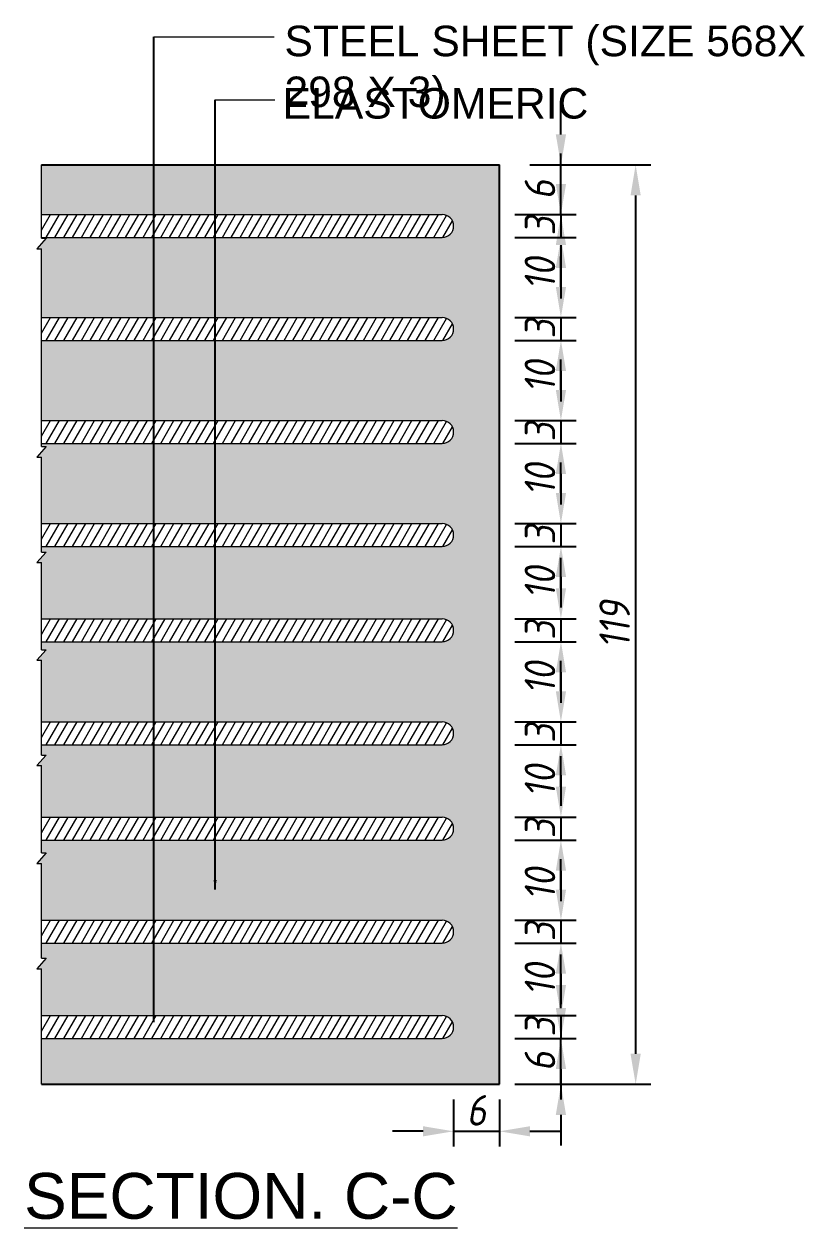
# Model space of a CAD drawing. Header units: millimetres. Extents: x 1231188 to 3899118, y -5478610 to -489530.
# Drawn here: x 3875687.7 to 3875790, y -2822742.9 to -2822585.1 of the extents above; entities that cross this region are included whole.
import ezdxf

# ---------------------------------------------------------------- set-up
doc = ezdxf.new("R2010")
doc.units = ezdxf.units.MM
doc.header["$LTSCALE"] = 25
doc.header["$MEASUREMENT"] = 0
doc.header["$PDMODE"] = 3
doc.layers.get('Defpoints').update_dxf_attribs({"color": 230, "lineweight": 9})
doc.layers.add('Bearing  peat', color=6, linetype='Continuous')
for name, color, linetype, lineweight in [('DIM', 8, 'Continuous', 13), ('Dimision', 5, 'Continuous', 13), ('Girder Line', 42, 'Continuous', 15), ('Hatching', 253, 'Continuous', 5), ('text', 7, 'Continuous', 18)]:
    doc.layers.add(name, color=color, linetype=linetype, lineweight=lineweight)
doc.styles.add('DIM', font='isocp3.shx', dxfattribs={"oblique": 10})
doc.styles.get("Standard").update_dxf_attribs({"font": 'swissl.ttf'})
doc.dimstyles.new('dim_2', dxfattribs={"dimtxt": 4, "dimasz": 4, "dimexe": 2, "dimexo": 2, "dimgap": 0.75, "dimtad": 1, "dimdec": 0, "dimzin": 0, "dimdsep": 46, "dimtxsty": 'DIM', "dimcen": 2, "dimclrd": 5, "dimclre": 5, "dimclrt": 7, "dimadec": 0, "dimazin": 0, "dimtfac": 1, "dimtdec": 0, "dimtmove": 0, "dimatfit": 3, "dimfxl": 1, "dimtolj": 1, "dimtzin": 0, "dimarcsym": 0})
doc.dimstyles.new('ISO-25', dxfattribs={"dimtxt": 200, "dimasz": 150, "dimexe": 120, "dimexo": 100, "dimgap": 80, "dimtad": 1, "dimdec": 0, "dimtxsty": 'Standard', "dimcen": 100, "dimclrd": 5, "dimclre": 5, "dimclrt": 2, "dimazin": 0, "dimtfac": 1, "dimtdec": 0, "dimtmove": 0, "dimatfit": 3, "dimfxl": 1, "dimarcsym": 0})

# ---------------------------------------------------------------- blocks, each defined once
blk = doc.blocks.new('*D299')
at = {"layer": 'Defpoints', "color": 0, "linetype": 'Continuous', "lineweight": -2, "transparency": 16777216}
for p in [(3875743.97, -2822724.08), (3875749.97, -2822724.08), (3875749.97, -2822730.24)]:
    blk.add_point(p, dxfattribs=at)
at = {"layer": 'DIM', "color": 5, "linetype": 'Continuous', "lineweight": -2, "transparency": 16777216}
for p, q in [((3875743.97, -2822726.08), (3875743.97, -2822732.24)), ((3875749.97, -2822726.08), (3875749.97, -2822732.24)), ((3875739.97, -2822730.24), (3875735.97, -2822730.24)), ((3875743.97, -2822730.24), (3875749.97, -2822730.24)), ((3875753.97, -2822730.24), (3875757.97, -2822730.24))]:
    blk.add_line(p, q, dxfattribs=at)
for points in [[(3875739.97, -2822729.57), (3875739.97, -2822730.9), (3875743.97, -2822730.24)], [(3875753.97, -2822729.57), (3875753.97, -2822730.9), (3875749.97, -2822730.24)]]:
    blk.add_solid(points, dxfattribs=at)
at = {"layer": 'DIM', "color": 7, "linetype": 'Continuous', "transparency": 16777216, "insert": (3875746.97, -2822727.49), "char_height": 4, "attachment_point": 5, "style": 'DIM'}
blk.add_mtext('\\A1;6', dxfattribs=at)
blk = doc.blocks.new('*D300')
at = {"layer": 'Defpoints', "color": 0, "linetype": 'Continuous', "lineweight": -2, "transparency": 16777216}
for p in [(3875750, -2822715.08), (3875749.98, -2822718.08), (3875758.03, -2822718.08)]:
    blk.add_point(p, dxfattribs=at)
at = {"layer": 'DIM', "color": 5, "linetype": 'Continuous', "lineweight": -2, "transparency": 16777216}
for p, q in [((3875758.03, -2822711.08), (3875758.03, -2822707.08)), ((3875752, -2822715.08), (3875760.03, -2822715.08)), ((3875758.03, -2822715.08), (3875758.03, -2822718.08)), ((3875751.98, -2822718.08), (3875760.03, -2822718.08)), ((3875758.03, -2822722.08), (3875758.03, -2822726.08))]:
    blk.add_line(p, q, dxfattribs=at)
for points in [[(3875757.36, -2822711.08), (3875758.7, -2822711.08), (3875758.03, -2822715.08)], [(3875757.36, -2822722.08), (3875758.7, -2822722.08), (3875758.03, -2822718.08)]]:
    blk.add_solid(points, dxfattribs=at)
at = {"layer": 'DIM', "color": 7, "linetype": 'Continuous', "transparency": 16777216, "insert": (3875755.28, -2822716.58), "char_height": 4, "attachment_point": 5, "rotation": 90, "style": 'DIM'}
blk.add_mtext('\\A1;3', dxfattribs=at)
blk = doc.blocks.new('*D301')
at = {"layer": 'Defpoints', "color": 0, "linetype": 'Continuous', "lineweight": -2, "transparency": 16777216}
for p in [(3875750, -2822705.58), (3875750, -2822715.08), (3875758.03, -2822715.08)]:
    blk.add_point(p, dxfattribs=at)
at = {"layer": 'DIM', "color": 5, "linetype": 'Continuous', "lineweight": -2, "transparency": 16777216}
for p, q in [((3875752, -2822705.58), (3875760.03, -2822705.58)), ((3875758.03, -2822709.58), (3875758.03, -2822711.08)), ((3875752, -2822715.08), (3875760.03, -2822715.08))]:
    blk.add_line(p, q, dxfattribs=at)
for points in [[(3875757.36, -2822709.58), (3875758.7, -2822709.58), (3875758.03, -2822705.58)], [(3875757.36, -2822711.08), (3875758.7, -2822711.08), (3875758.03, -2822715.08)]]:
    blk.add_solid(points, dxfattribs=at)
at = {"layer": 'DIM', "color": 7, "linetype": 'Continuous', "transparency": 16777216, "insert": (3875755.28, -2822710.33), "char_height": 4, "attachment_point": 5, "rotation": 90, "style": 'DIM'}
blk.add_mtext('\\A1;10', dxfattribs=at)
blk = doc.blocks.new('*D302')
at = {"layer": 'Defpoints', "color": 0, "linetype": 'Continuous', "lineweight": -2, "transparency": 16777216}
for p in [(3875749.98, -2822702.58), (3875750, -2822705.58), (3875758.03, -2822705.58)]:
    blk.add_point(p, dxfattribs=at)
at = {"layer": 'DIM', "color": 5, "linetype": 'Continuous', "lineweight": -2, "transparency": 16777216}
for p, q in [((3875758.03, -2822698.58), (3875758.03, -2822694.58)), ((3875751.98, -2822702.58), (3875760.03, -2822702.58)), ((3875758.03, -2822702.58), (3875758.03, -2822705.58)), ((3875752, -2822705.58), (3875760.03, -2822705.58)), ((3875758.03, -2822709.58), (3875758.03, -2822713.58))]:
    blk.add_line(p, q, dxfattribs=at)
for points in [[(3875757.36, -2822698.58), (3875758.7, -2822698.58), (3875758.03, -2822702.58)], [(3875757.36, -2822709.58), (3875758.7, -2822709.58), (3875758.03, -2822705.58)]]:
    blk.add_solid(points, dxfattribs=at)
at = {"layer": 'DIM', "color": 7, "linetype": 'Continuous', "transparency": 16777216, "insert": (3875755.28, -2822704.08), "char_height": 4, "attachment_point": 5, "rotation": 90, "style": 'DIM'}
blk.add_mtext('\\A1;3', dxfattribs=at)
blk = doc.blocks.new('*D303')
at = {"layer": 'Defpoints', "color": 0, "linetype": 'Continuous', "lineweight": -2, "transparency": 16777216}
for p in [(3875749.98, -2822689.08), (3875749.98, -2822692.08), (3875758.03, -2822692.08)]:
    blk.add_point(p, dxfattribs=at)
at = {"layer": 'DIM', "color": 5, "linetype": 'Continuous', "lineweight": -2, "transparency": 16777216}
for p, q in [((3875758.03, -2822685.08), (3875758.03, -2822681.08)), ((3875751.98, -2822689.08), (3875760.03, -2822689.08)), ((3875758.03, -2822689.08), (3875758.03, -2822692.08)), ((3875751.98, -2822692.08), (3875760.03, -2822692.08)), ((3875758.03, -2822696.08), (3875758.03, -2822700.08))]:
    blk.add_line(p, q, dxfattribs=at)
for points in [[(3875757.36, -2822685.08), (3875758.7, -2822685.08), (3875758.03, -2822689.08)], [(3875757.36, -2822696.08), (3875758.7, -2822696.08), (3875758.03, -2822692.08)]]:
    blk.add_solid(points, dxfattribs=at)
at = {"layer": 'DIM', "color": 7, "linetype": 'Continuous', "transparency": 16777216, "insert": (3875755.28, -2822690.58), "char_height": 4, "attachment_point": 5, "rotation": 90, "style": 'DIM'}
blk.add_mtext('\\A1;3', dxfattribs=at)
blk = doc.blocks.new('*D309')
at = {"layer": 'Defpoints', "color": 0, "linetype": 'Continuous', "lineweight": -2, "transparency": 16777216}
for p in [(3875749.98, -2822692.08), (3875758.03, -2822692.08), (3875749.98, -2822702.58)]:
    blk.add_point(p, dxfattribs=at)
at = {"layer": 'DIM', "color": 5, "linetype": 'Continuous', "lineweight": -2, "transparency": 16777216}
for p, q in [((3875751.98, -2822692.08), (3875760.03, -2822692.08)), ((3875758.03, -2822698.58), (3875758.03, -2822696.08)), ((3875751.98, -2822702.58), (3875760.03, -2822702.58))]:
    blk.add_line(p, q, dxfattribs=at)
for points in [[(3875757.36, -2822696.08), (3875758.7, -2822696.08), (3875758.03, -2822692.08)], [(3875757.36, -2822698.58), (3875758.7, -2822698.58), (3875758.03, -2822702.58)]]:
    blk.add_solid(points, dxfattribs=at)
at = {"layer": 'DIM', "color": 7, "linetype": 'Continuous', "transparency": 16777216, "insert": (3875755.28, -2822697.83), "char_height": 4, "attachment_point": 5, "rotation": 90, "style": 'DIM'}
blk.add_mtext('\\A1;10', dxfattribs=at)
blk = doc.blocks.new('*D311')
at = {"layer": 'Defpoints', "color": 0, "linetype": 'Continuous', "lineweight": -2, "transparency": 16777216}
for p in [(3875751.97, -2822603.58), (3875758.03, -2822603.58), (3875751.97, -2822610.08)]:
    blk.add_point(p, dxfattribs=at)
at = {"layer": 'DIM', "color": 5, "linetype": 'Continuous', "lineweight": -2, "transparency": 16777216}
for p, q in [((3875758.03, -2822599.58), (3875758.03, -2822595.58)), ((3875753.97, -2822603.58), (3875760.03, -2822603.58)), ((3875758.03, -2822610.08), (3875758.03, -2822603.58)), ((3875753.97, -2822610.08), (3875760.03, -2822610.08)), ((3875758.03, -2822614.08), (3875758.03, -2822618.08))]:
    blk.add_line(p, q, dxfattribs=at)
for points in [[(3875757.36, -2822599.58), (3875758.7, -2822599.58), (3875758.03, -2822603.58)], [(3875757.36, -2822614.08), (3875758.7, -2822614.08), (3875758.03, -2822610.08)]]:
    blk.add_solid(points, dxfattribs=at)
at = {"layer": 'DIM', "color": 7, "linetype": 'Continuous', "transparency": 16777216, "insert": (3875755.28, -2822606.83), "char_height": 4, "attachment_point": 5, "rotation": 90, "style": 'DIM'}
blk.add_mtext('\\A1;6', dxfattribs=at)
blk = doc.blocks.new('*D312')
at = {"layer": 'Defpoints', "color": 0, "linetype": 'Continuous', "lineweight": -2, "transparency": 16777216}
for p in [(3875749.98, -2822718.08), (3875758.03, -2822718.08), (3875749.97, -2822724.08)]:
    blk.add_point(p, dxfattribs=at)
at = {"layer": 'DIM', "color": 5, "linetype": 'Continuous', "lineweight": -2, "transparency": 16777216}
for p, q in [((3875758.03, -2822714.08), (3875758.03, -2822710.08)), ((3875751.98, -2822718.08), (3875760.03, -2822718.08)), ((3875758.03, -2822724.08), (3875758.03, -2822718.08)), ((3875751.97, -2822724.08), (3875760.03, -2822724.08)), ((3875758.03, -2822728.08), (3875758.03, -2822732.08))]:
    blk.add_line(p, q, dxfattribs=at)
for points in [[(3875757.36, -2822714.08), (3875758.7, -2822714.08), (3875758.03, -2822718.08)], [(3875757.36, -2822728.08), (3875758.7, -2822728.08), (3875758.03, -2822724.08)]]:
    blk.add_solid(points, dxfattribs=at)
at = {"layer": 'DIM', "color": 7, "linetype": 'Continuous', "transparency": 16777216, "insert": (3875755.28, -2822721.08), "char_height": 4, "attachment_point": 5, "rotation": 90, "style": 'DIM'}
blk.add_mtext('\\A1;6', dxfattribs=at)
blk = doc.blocks.new('*D313')
at = {"layer": 'Defpoints', "color": 0, "linetype": 'Continuous', "lineweight": -2, "transparency": 16777216}
for p in [(3875750, -2822679.58), (3875750, -2822689.08), (3875758.03, -2822689.08)]:
    blk.add_point(p, dxfattribs=at)
at = {"layer": 'DIM', "color": 5, "linetype": 'Continuous', "lineweight": -2, "transparency": 16777216}
for p, q in [((3875752, -2822679.58), (3875760.03, -2822679.58)), ((3875758.03, -2822683.58), (3875758.03, -2822685.08)), ((3875752, -2822689.08), (3875760.03, -2822689.08))]:
    blk.add_line(p, q, dxfattribs=at)
for points in [[(3875757.36, -2822683.58), (3875758.7, -2822683.58), (3875758.03, -2822679.58)], [(3875757.36, -2822685.08), (3875758.7, -2822685.08), (3875758.03, -2822689.08)]]:
    blk.add_solid(points, dxfattribs=at)
at = {"layer": 'DIM', "color": 7, "linetype": 'Continuous', "transparency": 16777216, "insert": (3875755.28, -2822684.33), "char_height": 4, "attachment_point": 5, "rotation": 90, "style": 'DIM'}
blk.add_mtext('\\A1;10', dxfattribs=at)
blk = doc.blocks.new('*D314')
at = {"layer": 'Defpoints', "color": 0, "linetype": 'Continuous', "lineweight": -2, "transparency": 16777216}
for p in [(3875749.98, -2822676.57), (3875750, -2822679.58), (3875758.03, -2822679.58)]:
    blk.add_point(p, dxfattribs=at)
at = {"layer": 'DIM', "color": 5, "linetype": 'Continuous', "lineweight": -2, "transparency": 16777216}
for p, q in [((3875758.03, -2822672.57), (3875758.03, -2822668.57)), ((3875751.98, -2822676.57), (3875760.03, -2822676.57)), ((3875758.03, -2822676.57), (3875758.03, -2822679.58)), ((3875752, -2822679.58), (3875760.03, -2822679.58)), ((3875758.03, -2822683.58), (3875758.03, -2822687.58))]:
    blk.add_line(p, q, dxfattribs=at)
for points in [[(3875757.36, -2822672.57), (3875758.7, -2822672.57), (3875758.03, -2822676.57)], [(3875757.36, -2822683.58), (3875758.7, -2822683.58), (3875758.03, -2822679.58)]]:
    blk.add_solid(points, dxfattribs=at)
at = {"layer": 'DIM', "color": 7, "linetype": 'Continuous', "transparency": 16777216, "insert": (3875755.28, -2822678.07), "char_height": 4, "attachment_point": 5, "rotation": 90, "style": 'DIM'}
blk.add_mtext('\\A1;3', dxfattribs=at)
blk = doc.blocks.new('*D315')
at = {"layer": 'Defpoints', "color": 0, "linetype": 'Continuous', "lineweight": -2, "transparency": 16777216}
for p in [(3875749.98, -2822663.07), (3875749.98, -2822666.07), (3875758.03, -2822666.07)]:
    blk.add_point(p, dxfattribs=at)
at = {"layer": 'DIM', "color": 5, "linetype": 'Continuous', "lineweight": -2, "transparency": 16777216}
for p, q in [((3875758.03, -2822659.07), (3875758.03, -2822655.07)), ((3875751.98, -2822663.07), (3875760.03, -2822663.07)), ((3875758.03, -2822663.07), (3875758.03, -2822666.07)), ((3875751.98, -2822666.07), (3875760.03, -2822666.07)), ((3875758.03, -2822670.07), (3875758.03, -2822674.07))]:
    blk.add_line(p, q, dxfattribs=at)
for points in [[(3875757.36, -2822659.07), (3875758.7, -2822659.07), (3875758.03, -2822663.07)], [(3875757.36, -2822670.07), (3875758.7, -2822670.07), (3875758.03, -2822666.07)]]:
    blk.add_solid(points, dxfattribs=at)
at = {"layer": 'DIM', "color": 7, "linetype": 'Continuous', "transparency": 16777216, "insert": (3875755.28, -2822664.57), "char_height": 4, "attachment_point": 5, "rotation": 90, "style": 'DIM'}
blk.add_mtext('\\A1;3', dxfattribs=at)
blk = doc.blocks.new('*D316')
at = {"layer": 'Defpoints', "color": 0, "linetype": 'Continuous', "lineweight": -2, "transparency": 16777216}
for p in [(3875749.98, -2822666.07), (3875758.03, -2822666.07), (3875749.98, -2822676.57)]:
    blk.add_point(p, dxfattribs=at)
at = {"layer": 'DIM', "color": 5, "linetype": 'Continuous', "lineweight": -2, "transparency": 16777216}
for p, q in [((3875751.98, -2822666.07), (3875760.03, -2822666.07)), ((3875758.03, -2822672.57), (3875758.03, -2822670.07)), ((3875751.98, -2822676.57), (3875760.03, -2822676.57))]:
    blk.add_line(p, q, dxfattribs=at)
for points in [[(3875757.36, -2822670.07), (3875758.7, -2822670.07), (3875758.03, -2822666.07)], [(3875757.36, -2822672.57), (3875758.7, -2822672.57), (3875758.03, -2822676.57)]]:
    blk.add_solid(points, dxfattribs=at)
at = {"layer": 'DIM', "color": 7, "linetype": 'Continuous', "transparency": 16777216, "insert": (3875755.28, -2822670.82), "char_height": 4, "attachment_point": 5, "rotation": 90, "style": 'DIM'}
blk.add_mtext('\\A1;10', dxfattribs=at)
blk = doc.blocks.new('*D317')
at = {"layer": 'Defpoints', "color": 0, "linetype": 'Continuous', "lineweight": -2, "transparency": 16777216}
for p in [(3875750, -2822653.57), (3875750, -2822663.07), (3875758.03, -2822663.07)]:
    blk.add_point(p, dxfattribs=at)
at = {"layer": 'DIM', "color": 5, "linetype": 'Continuous', "lineweight": -2, "transparency": 16777216}
for p, q in [((3875752, -2822653.57), (3875760.03, -2822653.57)), ((3875758.03, -2822657.57), (3875758.03, -2822659.07)), ((3875752, -2822663.07), (3875760.03, -2822663.07))]:
    blk.add_line(p, q, dxfattribs=at)
for points in [[(3875757.36, -2822657.57), (3875758.7, -2822657.57), (3875758.03, -2822653.57)], [(3875757.36, -2822659.07), (3875758.7, -2822659.07), (3875758.03, -2822663.07)]]:
    blk.add_solid(points, dxfattribs=at)
at = {"layer": 'DIM', "color": 7, "linetype": 'Continuous', "transparency": 16777216, "insert": (3875755.28, -2822658.32), "char_height": 4, "attachment_point": 5, "rotation": 90, "style": 'DIM'}
blk.add_mtext('\\A1;10', dxfattribs=at)
blk = doc.blocks.new('*D318')
at = {"layer": 'Defpoints', "color": 0, "linetype": 'Continuous', "lineweight": -2, "transparency": 16777216}
for p in [(3875749.98, -2822650.57), (3875750, -2822653.57), (3875758.03, -2822653.57)]:
    blk.add_point(p, dxfattribs=at)
at = {"layer": 'DIM', "color": 5, "linetype": 'Continuous', "lineweight": -2, "transparency": 16777216}
for p, q in [((3875758.03, -2822646.57), (3875758.03, -2822642.57)), ((3875751.98, -2822650.57), (3875760.03, -2822650.57)), ((3875758.03, -2822650.57), (3875758.03, -2822653.57)), ((3875752, -2822653.57), (3875760.03, -2822653.57)), ((3875758.03, -2822657.57), (3875758.03, -2822661.57))]:
    blk.add_line(p, q, dxfattribs=at)
for points in [[(3875757.36, -2822646.57), (3875758.7, -2822646.57), (3875758.03, -2822650.57)], [(3875757.36, -2822657.57), (3875758.7, -2822657.57), (3875758.03, -2822653.57)]]:
    blk.add_solid(points, dxfattribs=at)
at = {"layer": 'DIM', "color": 7, "linetype": 'Continuous', "transparency": 16777216, "insert": (3875755.28, -2822652.07), "char_height": 4, "attachment_point": 5, "rotation": 90, "style": 'DIM'}
blk.add_mtext('\\A1;3', dxfattribs=at)
blk = doc.blocks.new('*D319')
at = {"layer": 'Defpoints', "color": 0, "linetype": 'Continuous', "lineweight": -2, "transparency": 16777216}
for p in [(3875749.98, -2822637.07), (3875749.98, -2822640.07), (3875758.03, -2822640.07)]:
    blk.add_point(p, dxfattribs=at)
at = {"layer": 'DIM', "color": 5, "linetype": 'Continuous', "lineweight": -2, "transparency": 16777216}
for p, q in [((3875758.03, -2822633.07), (3875758.03, -2822629.07)), ((3875751.98, -2822637.07), (3875760.03, -2822637.07)), ((3875758.03, -2822637.07), (3875758.03, -2822640.07)), ((3875751.98, -2822640.07), (3875760.03, -2822640.07)), ((3875758.03, -2822644.07), (3875758.03, -2822648.07))]:
    blk.add_line(p, q, dxfattribs=at)
for points in [[(3875757.36, -2822633.07), (3875758.7, -2822633.07), (3875758.03, -2822637.07)], [(3875757.36, -2822644.07), (3875758.7, -2822644.07), (3875758.03, -2822640.07)]]:
    blk.add_solid(points, dxfattribs=at)
at = {"layer": 'DIM', "color": 7, "linetype": 'Continuous', "transparency": 16777216, "insert": (3875755.28, -2822638.57), "char_height": 4, "attachment_point": 5, "rotation": 90, "style": 'DIM'}
blk.add_mtext('\\A1;3', dxfattribs=at)
blk = doc.blocks.new('*D320')
at = {"layer": 'Defpoints', "color": 0, "linetype": 'Continuous', "lineweight": -2, "transparency": 16777216}
for p in [(3875749.98, -2822640.07), (3875758.03, -2822640.07), (3875749.98, -2822650.57)]:
    blk.add_point(p, dxfattribs=at)
at = {"layer": 'DIM', "color": 5, "linetype": 'Continuous', "lineweight": -2, "transparency": 16777216}
for p, q in [((3875751.98, -2822640.07), (3875760.03, -2822640.07)), ((3875758.03, -2822646.57), (3875758.03, -2822644.07)), ((3875751.98, -2822650.57), (3875760.03, -2822650.57))]:
    blk.add_line(p, q, dxfattribs=at)
for points in [[(3875757.36, -2822644.07), (3875758.7, -2822644.07), (3875758.03, -2822640.07)], [(3875757.36, -2822646.57), (3875758.7, -2822646.57), (3875758.03, -2822650.57)]]:
    blk.add_solid(points, dxfattribs=at)
at = {"layer": 'DIM', "color": 7, "linetype": 'Continuous', "transparency": 16777216, "insert": (3875755.28, -2822644.82), "char_height": 4, "attachment_point": 5, "rotation": 90, "style": 'DIM'}
blk.add_mtext('\\A1;10', dxfattribs=at)
blk = doc.blocks.new('*D321')
at = {"layer": 'Defpoints', "color": 0, "linetype": 'Continuous', "lineweight": -2, "transparency": 16777216}
for p in [(3875749.98, -2822610.07), (3875749.98, -2822613.07), (3875758.03, -2822613.07)]:
    blk.add_point(p, dxfattribs=at)
at = {"layer": 'DIM', "color": 5, "linetype": 'Continuous', "lineweight": -2, "transparency": 16777216}
for p, q in [((3875758.03, -2822606.07), (3875758.03, -2822602.07)), ((3875751.98, -2822610.07), (3875760.03, -2822610.07)), ((3875758.03, -2822610.07), (3875758.03, -2822613.07)), ((3875751.98, -2822613.07), (3875760.03, -2822613.07)), ((3875758.03, -2822617.07), (3875758.03, -2822621.07))]:
    blk.add_line(p, q, dxfattribs=at)
for points in [[(3875757.36, -2822606.07), (3875758.7, -2822606.07), (3875758.03, -2822610.07)], [(3875757.36, -2822617.07), (3875758.7, -2822617.07), (3875758.03, -2822613.07)]]:
    blk.add_solid(points, dxfattribs=at)
at = {"layer": 'DIM', "color": 7, "linetype": 'Continuous', "transparency": 16777216, "insert": (3875755.28, -2822611.57), "char_height": 4, "attachment_point": 5, "rotation": 90, "style": 'DIM'}
blk.add_mtext('\\A1;3', dxfattribs=at)
blk = doc.blocks.new('*D304')
at = {"layer": 'Defpoints', "color": 0, "linetype": 'Continuous', "lineweight": -2, "transparency": 16777216}
for p in [(3875757.35, -2822603.58), (3875757.35, -2822724.08), (3875767.82, -2822724.08)]:
    blk.add_point(p, dxfattribs=at)
at = {"layer": 'DIM', "color": 5, "linetype": 'Continuous', "lineweight": -2, "transparency": 16777216}
for p, q in [((3875759.35, -2822603.58), (3875769.82, -2822603.58)), ((3875767.82, -2822607.58), (3875767.82, -2822720.08)), ((3875759.35, -2822724.08), (3875769.82, -2822724.08))]:
    blk.add_line(p, q, dxfattribs=at)
for points in [[(3875767.15, -2822607.58), (3875768.49, -2822607.58), (3875767.82, -2822603.58)], [(3875767.15, -2822720.08), (3875768.49, -2822720.08), (3875767.82, -2822724.08)]]:
    blk.add_solid(points, dxfattribs=at)
at = {"layer": 'DIM', "color": 7, "linetype": 'Continuous', "transparency": 16777216, "insert": (3875765.07, -2822663.83), "char_height": 4, "attachment_point": 5, "rotation": 90, "style": 'DIM'}
blk.add_mtext('\\A1;119', dxfattribs=at)
blk = doc.blocks.new('*D305')
at = {"layer": 'Defpoints', "color": 0, "linetype": 'Continuous', "lineweight": -2, "transparency": 16777216}
for p in [(3875749.98, -2822623.57), (3875749.98, -2822626.57), (3875758.03, -2822626.57)]:
    blk.add_point(p, dxfattribs=at)
at = {"layer": 'DIM', "color": 5, "linetype": 'Continuous', "lineweight": -2, "transparency": 16777216}
for p, q in [((3875758.03, -2822619.57), (3875758.03, -2822615.57)), ((3875751.98, -2822623.57), (3875760.03, -2822623.57)), ((3875758.03, -2822623.57), (3875758.03, -2822626.57)), ((3875751.98, -2822626.57), (3875760.03, -2822626.57)), ((3875758.03, -2822630.57), (3875758.03, -2822634.57))]:
    blk.add_line(p, q, dxfattribs=at)
for points in [[(3875757.36, -2822619.57), (3875758.7, -2822619.57), (3875758.03, -2822623.57)], [(3875757.36, -2822630.57), (3875758.7, -2822630.57), (3875758.03, -2822626.57)]]:
    blk.add_solid(points, dxfattribs=at)
at = {"layer": 'DIM', "color": 7, "linetype": 'Continuous', "transparency": 16777216, "insert": (3875755.28, -2822625.07), "char_height": 4, "attachment_point": 5, "rotation": 90, "style": 'DIM'}
blk.add_mtext('\\A1;3', dxfattribs=at)
blk = doc.blocks.new('*D306')
at = {"layer": 'Defpoints', "color": 0, "linetype": 'Continuous', "lineweight": -2, "transparency": 16777216}
for p in [(3875749.98, -2822626.57), (3875758.03, -2822626.57), (3875749.98, -2822637.07)]:
    blk.add_point(p, dxfattribs=at)
at = {"layer": 'DIM', "color": 5, "linetype": 'Continuous', "lineweight": -2, "transparency": 16777216}
for p, q in [((3875751.98, -2822626.57), (3875760.03, -2822626.57)), ((3875758.03, -2822633.07), (3875758.03, -2822630.57)), ((3875751.98, -2822637.07), (3875760.03, -2822637.07))]:
    blk.add_line(p, q, dxfattribs=at)
for points in [[(3875757.36, -2822630.57), (3875758.7, -2822630.57), (3875758.03, -2822626.57)], [(3875757.36, -2822633.07), (3875758.7, -2822633.07), (3875758.03, -2822637.07)]]:
    blk.add_solid(points, dxfattribs=at)
at = {"layer": 'DIM', "color": 7, "linetype": 'Continuous', "transparency": 16777216, "insert": (3875755.28, -2822631.32), "char_height": 4, "attachment_point": 5, "rotation": 90, "style": 'DIM'}
blk.add_mtext('\\A1;10', dxfattribs=at)
blk = doc.blocks.new('*D307')
at = {"layer": 'Defpoints', "color": 0, "linetype": 'Continuous', "lineweight": -2, "transparency": 16777216}
for p in [(3875749.98, -2822613.07), (3875758.03, -2822613.07), (3875749.98, -2822623.57)]:
    blk.add_point(p, dxfattribs=at)
at = {"layer": 'DIM', "color": 5, "linetype": 'Continuous', "lineweight": -2, "transparency": 16777216}
for p, q in [((3875751.98, -2822613.07), (3875760.03, -2822613.07)), ((3875758.03, -2822619.57), (3875758.03, -2822617.07)), ((3875751.98, -2822623.57), (3875760.03, -2822623.57))]:
    blk.add_line(p, q, dxfattribs=at)
for points in [[(3875757.36, -2822617.07), (3875758.7, -2822617.07), (3875758.03, -2822613.07)], [(3875757.36, -2822619.57), (3875758.7, -2822619.57), (3875758.03, -2822623.57)]]:
    blk.add_solid(points, dxfattribs=at)
at = {"layer": 'DIM', "color": 7, "linetype": 'Continuous', "transparency": 16777216, "insert": (3875755.28, -2822617.82), "char_height": 4, "attachment_point": 5, "rotation": 90, "style": 'DIM'}
blk.add_mtext('\\A1;10', dxfattribs=at)

msp = doc.modelspace()

# ---------------------------------------------------------------- hatches: boundary and pattern name
at = {"layer": 'Hatching', "linetype": 'Continuous'}
h = msp.add_hatch(dxfattribs=at)
h.set_pattern_fill('DOTS', color=256, scale=10, angle=60, style=0)
h.set_pattern_definition([(60, (4250824.1511, -3873034.89824), (-0.38501587737, 0.5831329387), [0, -0.625])])
h.paths.add_polyline_path([(3875749.97373, -2822603.57846), (3875689.97373, -2822603.57846), (3875689.97373, -2822610.07846), (3875742.47373, -2822610.07846, -1), (3875742.47373, -2822613.07846), (3875690.69947, -2822613.07846), (3875689.35898, -2822614.55529), (3875689.97373, -2822614.55529), (3875689.97373, -2822623.57705), (3875742.47373, -2822623.57705, -1), (3875742.47373, -2822626.57705), (3875689.97373, -2822626.57705), (3875689.97373, -2822637.07705), (3875742.47373, -2822637.07705, -1), (3875742.47373, -2822640.07705), (3875689.97373, -2822640.07705), (3875689.97373, -2822640.49876), (3875690.60023, -2822640.49876), (3875689.35898, -2822641.86626), (3875689.97373, -2822641.86626), (3875689.97373, -2822650.57705), (3875742.47373, -2822650.57705, -1), (3875742.47373, -2822653.57705), (3875689.97373, -2822653.57705), (3875689.97373, -2822654.31114), (3875690.60023, -2822654.31114), (3875689.35898, -2822655.67864), (3875689.97373, -2822655.67864), (3875689.97373, -2822663.07705), (3875742.47373, -2822663.07705, -1), (3875742.47373, -2822666.07705), (3875689.97373, -2822666.07705), (3875689.97373, -2822667.12353), (3875690.60023, -2822667.12353), (3875689.35898, -2822668.49103), (3875689.97373, -2822668.49103), (3875689.97373, -2822676.57705), (3875742.47373, -2822676.57705, -1), (3875742.47373, -2822679.57705), (3875689.97373, -2822679.57705), (3875689.97373, -2822680.93591), (3875690.60023, -2822680.93591), (3875689.35898, -2822682.30341), (3875689.97373, -2822682.30341), (3875689.97373, -2822689.07705), (3875742.47373, -2822689.07705, -1), (3875742.47373, -2822692.07705), (3875689.97373, -2822692.07705), (3875689.97373, -2822693.74829), (3875690.60023, -2822693.74829), (3875689.35898, -2822695.11579), (3875689.97373, -2822695.11579), (3875689.97373, -2822702.57705), (3875742.47373, -2822702.57705, -1), (3875742.47373, -2822705.57705), (3875689.97373, -2822705.57705), (3875689.97373, -2822707.56068), (3875690.60023, -2822707.56068), (3875689.35898, -2822708.92818), (3875689.97373, -2822708.92818), (3875689.97373, -2822710.25853), (3875689.97373, -2822715.07705), (3875742.47373, -2822715.07705, -1), (3875742.47373, -2822718.07705), (3875689.97373, -2822718.07705), (3875689.97373, -2822724.07705), (3875749.97373, -2822724.07705)])
h = msp.add_hatch(dxfattribs=at)
h.set_pattern_fill('LINE', color=256, scale=8, angle=60, style=0)
h.set_pattern_definition([(60, (3839566.207, -2985568.3314), (-0.866025404, 0.5), [])])
h.paths.add_polyline_path([(3875689.97373, -2822610.07846), (3875689.97373, -2822613.07846), (3875742.47373, -2822613.07846, 1), (3875742.47373, -2822610.07846)])
h = msp.add_hatch(dxfattribs=at)
h.set_pattern_fill('LINE', color=256, scale=8, angle=60, style=0)
h.set_pattern_definition([(60, (3839566.207, -2985581.83), (-0.866025404, 0.5), [])])
h.paths.add_polyline_path([(3875689.97373, -2822623.57705), (3875689.97373, -2822626.57705), (3875742.47373, -2822626.57705, 1), (3875742.47373, -2822623.57705)])
h = msp.add_hatch(dxfattribs=at)
h.set_pattern_fill('LINE', color=256, scale=8, angle=60, style=0)
h.set_pattern_definition([(60, (3839566.207, -2985595.33), (-0.866025404, 0.5), [])])
h.paths.add_polyline_path([(3875689.97373, -2822637.07705), (3875689.97373, -2822640.07705), (3875742.47373, -2822640.07705, 1), (3875742.47373, -2822637.07705)])
h = msp.add_hatch(dxfattribs=at)
h.set_pattern_fill('LINE', color=256, scale=8, angle=60, style=0)
h.set_pattern_definition([(60, (3839566.207, -2985608.83), (-0.866025404, 0.5), [])])
h.paths.add_polyline_path([(3875689.97373, -2822650.57705), (3875689.97373, -2822653.57705), (3875742.47373, -2822653.57705, 1), (3875742.47373, -2822650.57705)])
h = msp.add_hatch(dxfattribs=at)
h.set_pattern_fill('LINE', color=256, scale=8, angle=60, style=0)
h.set_pattern_definition([(60, (3839566.207, -2985621.33), (-0.866025404, 0.5), [])])
h.paths.add_polyline_path([(3875689.97373, -2822663.07705), (3875689.97373, -2822666.07705), (3875742.47373, -2822666.07705, 1), (3875742.47373, -2822663.07705)])
h = msp.add_hatch(dxfattribs=at)
h.set_pattern_fill('LINE', color=256, scale=8, angle=60, style=0)
h.set_pattern_definition([(60, (3839566.207, -2985634.83), (-0.866025404, 0.5), [])])
h.paths.add_polyline_path([(3875689.97373, -2822676.57705), (3875689.97373, -2822679.57705), (3875742.47373, -2822679.57705, 1), (3875742.47373, -2822676.57705)])
h = msp.add_hatch(dxfattribs=at)
h.set_pattern_fill('LINE', color=256, scale=8, angle=60, style=0)
h.set_pattern_definition([(60, (3839566.207, -2985647.33), (-0.866025404, 0.5), [])])
h.paths.add_polyline_path([(3875689.97373, -2822689.07705), (3875689.97373, -2822692.07705), (3875742.47373, -2822692.07705, 1), (3875742.47373, -2822689.07705)])
h = msp.add_hatch(dxfattribs=at)
h.set_pattern_fill('LINE', color=256, scale=8, angle=60, style=0)
h.set_pattern_definition([(60, (3839566.207, -2985660.83), (-0.866025404, 0.5), [])])
h.paths.add_polyline_path([(3875689.97373, -2822702.57705), (3875689.97373, -2822705.57705), (3875742.47373, -2822705.57705, 1), (3875742.47373, -2822702.57705)])
h = msp.add_hatch(dxfattribs=at)
h.set_pattern_fill('LINE', color=256, scale=8, angle=60, style=0)
h.set_pattern_definition([(60, (3839566.207, -2985673.33), (-0.866025404, 0.5), [])])
h.paths.add_polyline_path([(3875689.97373, -2822715.07705), (3875689.97373, -2822718.07705), (3875742.47373, -2822718.07705, 1), (3875742.47373, -2822715.07705)])

# ---------------------------------------------------------------- linework, layer by layer
at = {"layer": 'Bearing  peat', "linetype": 'Continuous', "ltscale": 3}
for p, q in [((3875689.97373, -2822603.57846), (3875749.97373, -2822603.57846)), ((3875749.97373, -2822724.07705), (3875749.97373, -2822603.57846)), ((3875689.97373, -2822724.07705), (3875749.97373, -2822724.07705))]:
    msp.add_line(p, q, dxfattribs=at)
at = {"layer": 'Dimision', "linetype": 'Continuous', "ltscale": 3}
for p, q in [((3875689.97373, -2822613.18779), (3875689.97373, -2822603.57846)), ((3875690.60023, -2822613.18779), (3875689.35898, -2822614.55529)), ((3875689.97373, -2822613.18779), (3875690.60023, -2822613.18779)), ((3875689.35898, -2822614.55529), (3875689.97373, -2822614.55529)), ((3875689.97373, -2822640.49876), (3875689.97373, -2822614.55529)), ((3875690.60023, -2822640.49876), (3875689.35898, -2822641.86626)), ((3875689.97373, -2822640.49876), (3875690.60023, -2822640.49876)), ((3875689.35898, -2822641.86626), (3875689.97373, -2822641.86626)), ((3875689.97373, -2822654.31114), (3875689.97373, -2822641.86626)), ((3875690.60023, -2822654.31114), (3875689.35898, -2822655.67864)), ((3875689.97373, -2822654.31114), (3875690.60023, -2822654.31114)), ((3875689.35898, -2822655.67864), (3875689.97373, -2822655.67864)), ((3875689.97373, -2822667.12353), (3875689.97373, -2822655.67864)), ((3875690.60023, -2822667.12353), (3875689.35898, -2822668.49103)), ((3875689.97373, -2822667.12353), (3875690.60023, -2822667.12353)), ((3875689.35898, -2822668.49103), (3875689.97373, -2822668.49103)), ((3875689.97373, -2822680.93591), (3875689.97373, -2822668.49103)), ((3875690.60023, -2822680.93591), (3875689.35898, -2822682.30341)), ((3875689.97373, -2822680.93591), (3875690.60023, -2822680.93591)), ((3875689.35898, -2822682.30341), (3875689.97373, -2822682.30341)), ((3875689.97373, -2822693.74829), (3875689.97373, -2822682.30341)), ((3875690.60023, -2822693.74829), (3875689.35898, -2822695.11579)), ((3875689.97373, -2822693.74829), (3875690.60023, -2822693.74829)), ((3875689.35898, -2822695.11579), (3875689.97373, -2822695.11579)), ((3875689.97373, -2822707.56068), (3875689.97373, -2822695.11579)), ((3875690.60023, -2822707.56068), (3875689.35898, -2822708.92818)), ((3875689.97373, -2822707.56068), (3875690.60023, -2822707.56068)), ((3875689.35898, -2822708.92818), (3875689.97373, -2822708.92818)), ((3875689.97373, -2822710.25853), (3875689.97373, -2822708.92818)), ((3875689.97373, -2822724.07705), (3875689.97373, -2822709.54941))]:
    msp.add_line(p, q, dxfattribs=at)
at = {"layer": 'Girder Line', "linetype": 'Continuous', "ltscale": 3}
for p, q in [((3875689.97373, -2822610.07846), (3875742.47373, -2822610.07846)), ((3875689.97373, -2822613.07846), (3875742.47373, -2822613.07846)), ((3875689.97373, -2822623.57705), (3875742.47373, -2822623.57705)), ((3875689.97373, -2822626.57705), (3875742.47373, -2822626.57705)), ((3875689.97373, -2822637.07705), (3875742.47373, -2822637.07705)), ((3875689.97373, -2822640.07705), (3875742.47373, -2822640.07705)), ((3875689.97373, -2822650.57705), (3875742.47373, -2822650.57705)), ((3875689.97373, -2822653.57705), (3875742.47373, -2822653.57705)), ((3875689.97373, -2822663.07705), (3875742.47373, -2822663.07705)), ((3875689.97373, -2822666.07705), (3875742.47373, -2822666.07705)), ((3875689.97373, -2822676.57705), (3875742.47373, -2822676.57705)), ((3875689.97373, -2822679.57705), (3875742.47373, -2822679.57705)), ((3875689.97373, -2822689.07705), (3875742.47373, -2822689.07705)), ((3875689.97373, -2822692.07705), (3875742.47373, -2822692.07705)), ((3875689.97373, -2822702.57705), (3875742.47373, -2822702.57705)), ((3875689.97373, -2822705.57705), (3875742.47373, -2822705.57705)), ((3875689.97373, -2822715.07705), (3875742.47373, -2822715.07705)), ((3875689.97373, -2822718.07705), (3875742.47373, -2822718.07705))]:
    msp.add_line(p, q, dxfattribs=at)
for centre in [(3875742.47373, -2822611.57846), (3875742.47373, -2822625.07705), (3875742.47373, -2822638.57705), (3875742.47373, -2822652.07705), (3875742.47373, -2822664.57705), (3875742.47373, -2822678.07705), (3875742.47373, -2822690.57705), (3875742.47373, -2822704.07705), (3875742.47373, -2822716.57705)]:
    msp.add_arc(centre, 1.5, 270, 90, dxfattribs=at)
at = {"layer": 'text', "linetype": 'Continuous'}
for p, q in [((3875704.69351, -2822586.76819), (3875720.45548, -2822586.76819)), ((3875712.71877, -2822595.04951), (3875720.56096, -2822595.04951))]:
    msp.add_line(p, q, dxfattribs=at)

# ---------------------------------------------------------------- texts
at = {"layer": 'text', "linetype": 'Continuous', "ltscale": 0.1, "char_height": 4, "attachment_point": 1}
for s, insert, width in [('STEEL SHEET (SIZE 568X 298 X 3)', (3875721.80227, -2822585.32826), 76.5759929), ('ELASTOMERIC', (3875721.56989, -2822593.50011), 62.4047816)]:
    msp.add_mtext(s, dxfattribs=dict(at, insert=insert, width=width))
at = {"layer": 'text', "linetype": 'Continuous', "insert": (3875687.68845, -2822735.70146), "char_height": 6, "width": 76.5449237, "attachment_point": 1}
msp.add_mtext('{\\fArial|b0|i0|c0|p34;\\LSECTION. C-C}', dxfattribs=at)

# ---------------------------------------------------------------- dimensions: what is measured, and where the dimension line sits
at = {"layer": 'DIM', "linetype": 'Continuous'}
dim = msp.add_linear_dim(base=(3875758.0309407078, -2822603.578457871), p1=(3875751.973731115, -2822610.0784578701), p2=(3875751.973731115, -2822603.578457871), angle=90, dimstyle='dim_2', dxfattribs=at)
dim.commit()
dim.dimension.update_dxf_attribs({"geometry": '*D311', "text_midpoint": (3875755.2809407059, -2822606.8284578719)})
for base, p1, p2, angle, picture, middle in [((3875758.03094, -2822613.07429), (3875749.98487, -2822610.07429), (3875749.98487, -2822613.07429), 90, '*D321', (3875758.03094, -2822611.57429)), ((3875758.03094, -2822626.57287), (3875749.98487, -2822623.57287), (3875749.98487, -2822626.57287), 90, '*D305', (3875758.03094, -2822625.07287)), ((3875758.03094, -2822640.07146), (3875749.98487, -2822637.07146), (3875749.98487, -2822640.07146), 90, '*D319', (3875758.03094, -2822638.57146)), ((3875758.03094, -2822653.57287), (3875749.98487, -2822650.57005), (3875750.00213, -2822653.57287), 90, '*D318', (3875758.03094, -2822652.07146)), ((3875758.03094, -2822666.07425), (3875749.98487, -2822663.07425), (3875749.98487, -2822666.07425), 90, '*D315', (3875758.03094, -2822664.57425)), ((3875758.03094, -2822679.57567), (3875749.98487, -2822676.57284), (3875750.00213, -2822679.57567), 90, '*D314', (3875758.03094, -2822678.07425)), ((3875758.03094, -2822692.07705), (3875749.98487, -2822689.07705), (3875749.98487, -2822692.07705), 90, '*D303', (3875758.03094, -2822690.57705)), ((3875758.03094, -2822705.57846), (3875749.98487, -2822702.57563), (3875750.00213, -2822705.57846), 90, '*D302', (3875758.03094, -2822704.07705)), ((3875758.03094, -2822718.07705), (3875750.00213, -2822715.07984), (3875749.98487, -2822718.07705), 90, '*D300', (3875758.03094, -2822716.57844)), ((3875758.03094, -2822718.07705), (3875749.97373, -2822724.07705), (3875749.98487, -2822718.07705), 270, '*D312', (3875758.03094, -2822721.07705))]:
    dim = msp.add_linear_dim(base=base, p1=p1, p2=p2, angle=angle, dimstyle='dim_2', dxfattribs=at)
    dim.commit()
    dim.dimension.update_dxf_attribs({"geometry": picture, "text_midpoint": middle, "dimtype": 160})
dim = msp.add_linear_dim(base=(3875767.8211, -2822724.07705), p1=(3875757.34622, -2822603.57846), p2=(3875757.34622, -2822724.07705), angle=90, text='119', dimstyle='dim_2', dxfattribs=at)
dim.commit()
dim.dimension.update_dxf_attribs({"geometry": '*D304', "text_midpoint": (3875765.0711, -2822663.82775)})
for base, p1, p2, angle, picture, middle in [((3875758.03094, -2822613.07429), (3875749.98487, -2822623.57287), (3875749.98487, -2822613.07429), 270, '*D307', (3875758.03094, -2822617.82358)), ((3875758.03094, -2822626.57287), (3875749.98487, -2822637.07146), (3875749.98487, -2822626.57287), 270, '*D306', (3875758.03094, -2822631.32217)), ((3875758.03094, -2822640.07146), (3875749.98487, -2822650.57005), (3875749.98487, -2822640.07146), 270, '*D320', (3875758.03094, -2822644.82076)), ((3875758.03094, -2822663.07425), (3875750.00213, -2822653.57287), (3875750.00213, -2822663.07425), 90, '*D317', (3875758.03094, -2822658.32356)), ((3875758.03094, -2822666.07425), (3875749.98487, -2822676.57284), (3875749.98487, -2822666.07425), 270, '*D316', (3875758.03094, -2822670.82355)), ((3875758.03094, -2822689.07705), (3875750.00213, -2822679.57567), (3875750.00213, -2822689.07705), 90, '*D313', (3875758.03094, -2822684.32636)), ((3875758.03094, -2822692.07705), (3875749.98487, -2822702.57563), (3875749.98487, -2822692.07705), 270, '*D309', (3875758.03094, -2822697.82634)), ((3875758.03094, -2822715.07984), (3875750.00213, -2822705.57846), (3875750.00213, -2822715.07984), 90, '*D301', (3875758.03094, -2822710.32915))]:
    dim = msp.add_linear_dim(base=base, p1=p1, p2=p2, angle=angle, text='10', dimstyle='dim_2', dxfattribs=at)
    dim.commit()
    dim.dimension.update_dxf_attribs({"geometry": picture, "text_midpoint": middle, "dimtype": 160})
dim = msp.add_linear_dim(base=(3875749.97373, -2822730.23688), p1=(3875743.97373, -2822724.07705), p2=(3875749.97373, -2822724.07705), dimstyle='dim_2', dxfattribs=at)
dim.commit()
dim.dimension.update_dxf_attribs({"geometry": '*D299', "text_midpoint": (3875746.97373, -2822730.23688), "dimtype": 160})

# ---------------------------------------------------------------- leaders
at = {"layer": 'text', "linetype": 'Continuous'}
for points, override in [([(3875704.69351, -2822703.03276), (3875704.69351, -2822586.76819)], {"dimasz": 4, "dimtad": 0}), ([(3875704.69351, -2822689.90153), (3875704.69351, -2822586.76819)], {"dimasz": 4, "dimtad": 0}), ([(3875704.69351, -2822610.94628), (3875704.69351, -2822594.28865)], {"dimasz": 4, "dimtad": 0}), ([(3875712.71877, -2822698.53416), (3875712.71877, -2822595.04951)], {"dimasz": 1.25, "dimtad": 0}), ([(3875704.69351, -2822624.44487), (3875704.69351, -2822610.65367)], {"dimasz": 4, "dimtad": 0}), ([(3875704.69351, -2822637.94487), (3875704.69351, -2822624.15367)], {"dimasz": 4, "dimtad": 0}), ([(3875704.69351, -2822651.44487), (3875704.69351, -2822637.65367)], {"dimasz": 4, "dimtad": 0}), ([(3875704.69351, -2822663.94487), (3875704.69351, -2822650.15367)], {"dimasz": 4, "dimtad": 0}), ([(3875704.69351, -2822677.44487), (3875704.69351, -2822663.65367)], {"dimasz": 4, "dimtad": 0}), ([(3875704.69351, -2822715.94487), (3875704.69351, -2822702.15367)], {"dimasz": 4, "dimtad": 0})]:
    msp.add_leader(points, dimstyle='ISO-25', override=override, dxfattribs=at)

doc.saveas('drawing.dxf')
